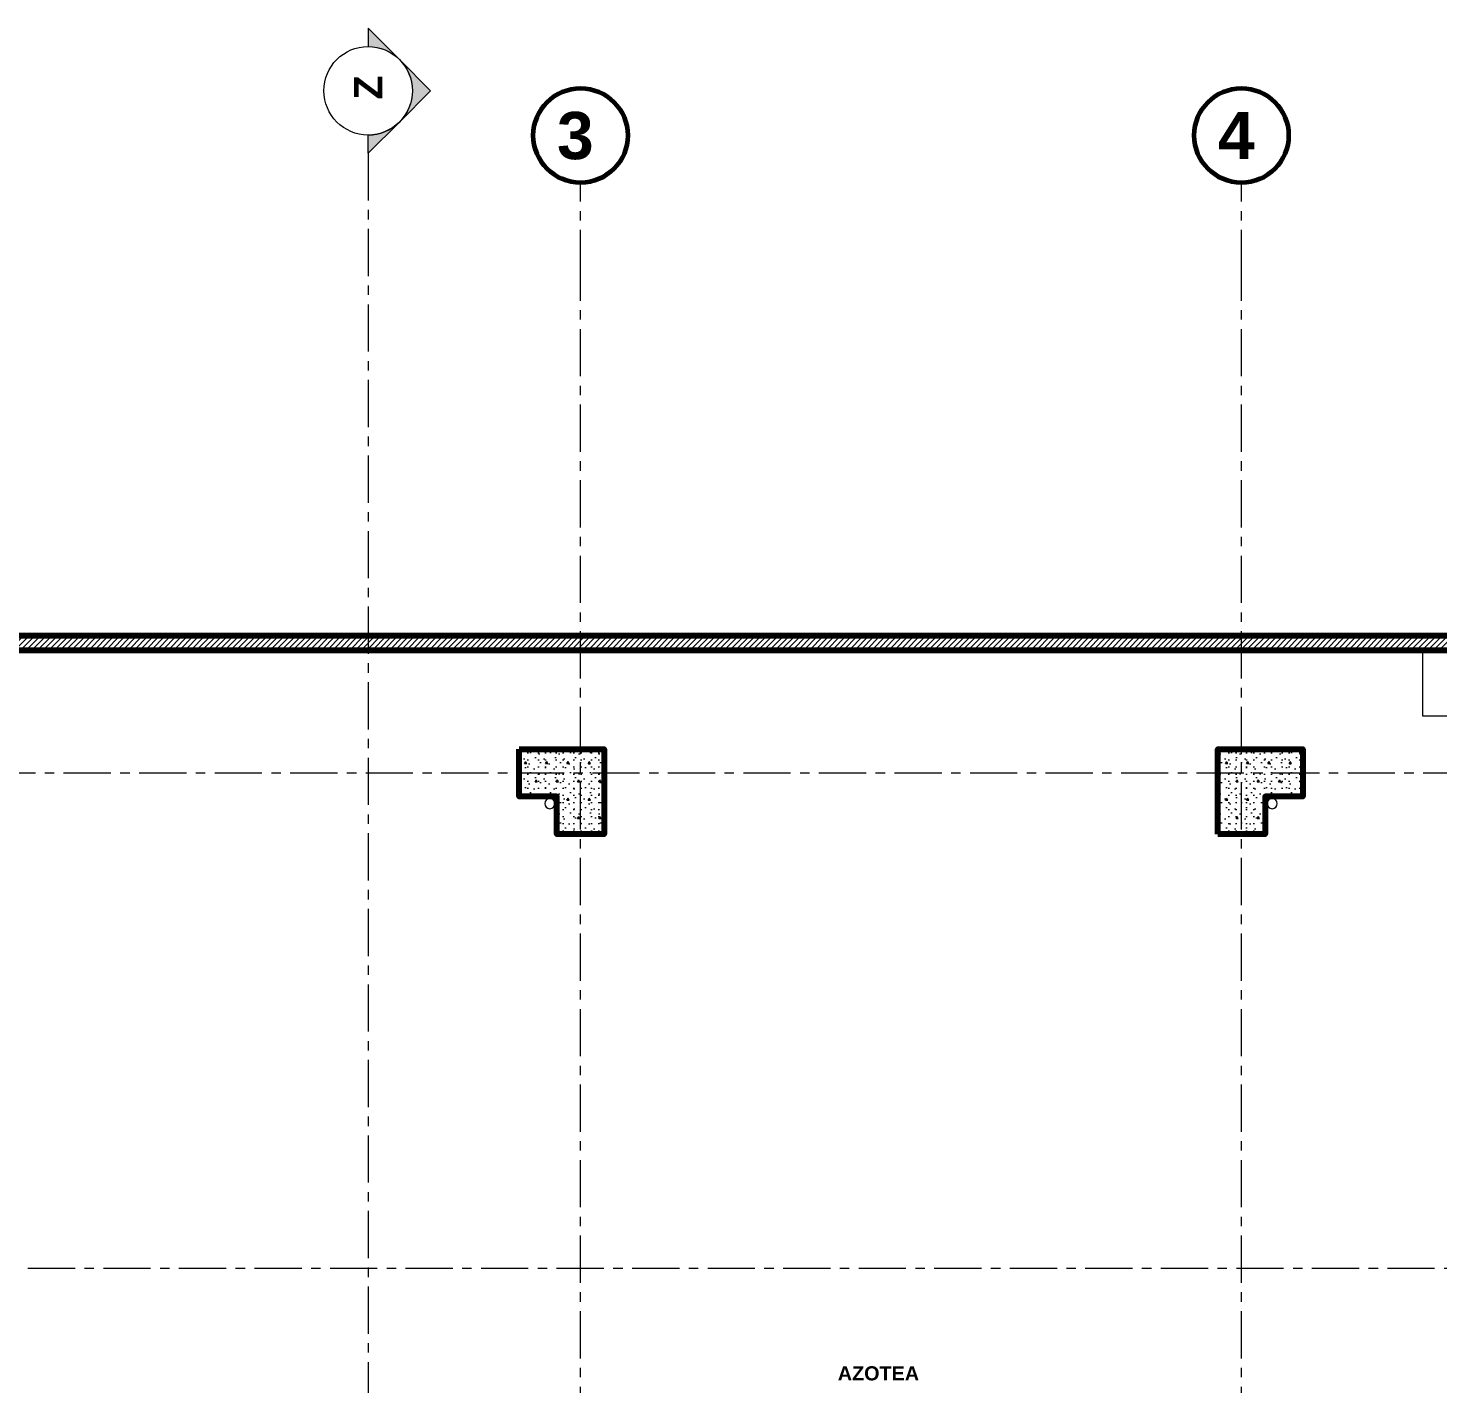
# Model space of a CAD drawing. Header units: inches. Extents: x -19 to 5698, y -728 to 92.
# Drawn here: x 479.97 to 494.9, y 33.18 to 47.54 of the extents above; entities that cross this region are included whole.
import ezdxf

# ---------------------------------------------------------------- set-up
doc = ezdxf.new("R2010")
doc.units = ezdxf.units.IN
doc.header["$MEASUREMENT"] = 0
doc.set_wipeout_variables(frame=1)
doc.linetypes.add('Punto & Raya', pattern=[0.65, 0.5, -0.075, 0, -0.075])
doc.linetypes.add('Wipeout_Contour', pattern=[1, 0, -1])
for name, color, linetype in [('02 _ ARQ _ ALB _ Ejes Generales', 251, 'Continuous'), ('02 _ ARQ _ ZON _ Espacio.3D', 7, 'Continuous'), ('08 _ STR _ EXT _ 06 Columnas', 7, 'Continuous'), ('08 _ STR _ EXT _ 07 Losa Aligerada', 7, 'Continuous'), ('Estructura - 04 MURO', 7, 'Continuous'), ('Marcador - Secciones', 7, 'Continuous'), ('MEP - HVAC', 7, 'Continuous')]:
    doc.layers.add(name, color=color, linetype=linetype)
doc.styles.add('Estilo_Generado_1', font='swisseb.ttf')
pattern_1 = [(0, (462.5001, 3e-08), (0, 0.3897114), [0.024375, -0.200625]), (0, (462.6126, 0.19486), (0, 0.3897114), [0.024375, -0.200625]), (60, (462.5001, 3e-08), (-0.3375, 0.1948557), [0.024375, -0.200625]), (60, (462.7251, 3e-08), (-0.3375, 0.1948557), [0.024375, -0.200625]), (120, (462.52447, 3e-08), (0.3375, 0.1948557), [0.024375, -0.200625]), (120, (462.74947, 3e-08), (0.3375, 0.1948557), [0.024375, -0.200625]), (0, (462.50009, 0.0375), (0, 0.075), [0, -0.075, 0, -0.1125]), (45, (462.53759, 0.0375), (-0.05303301, 0.05303301), [0, -0.05625, 0, -0.09375])]

msp = doc.modelspace()

# ---------------------------------------------------------------- hatches: boundary and pattern name
at = {"layer": '08 _ STR _ EXT _ 06 Columnas', "linetype": 'Continuous', "lineweight": 9}
h = msp.add_hatch(dxfattribs=at)
h.set_pattern_fill('HORMIGÓN_EN_MASA_0002', style=0, pattern_type=2)
h.set_pattern_definition(pattern_1)
h.paths.add_polyline_path([(485.1701, 39.9), (485.1701, 39.4), (485.5701, 39.4), (485.5701, 39), (486.0701, 39), (486.0701, 39.9)])
h = msp.add_hatch(dxfattribs=at)
h.set_pattern_fill('HORMIGÓN_EN_MASA_0002', style=0, pattern_type=2)
h.set_pattern_definition(pattern_1)
h.paths.add_polyline_path([(492.5701, 39), (493.0701, 39), (493.0701, 39.4), (493.4701, 39.4), (493.4701, 39.9), (492.5701, 39.9)])
at = {"layer": 'Marcador - Secciones', "linetype": 'Continuous', "lineweight": 13}
for points in [[(483.5701, 47.5361), (483.5701, 47.342, -0.1989124), (483.9013, 47.2048)], [(483.9013, 47.2048, -0.4142136), (483.9013, 46.5423), (484.2326, 46.8736)], [(483.5701, 46.2111), (483.9013, 46.5423, -0.1989124), (483.5701, 46.4051)]]:
    msp.add_hatch(color=7, dxfattribs=at).paths.add_polyline_path(points)

# ---------------------------------------------------------------- linework, layer by layer
at = {"layer": '02 _ ARQ _ ALB _ Ejes Generales', "color": 251, "linetype": 'Punto & Raya', "lineweight": 13, "true_color": 0x636466}
for p, q in [((485.8201, 44.9), (485.8201, 45.9)), ((492.8201, 44.9), (492.8201, 45.9)), ((492.8201, 44.9), (492.8201, 44.9)), ((468.3455, 39.65), (517.0701, 39.65))]:
    msp.add_line(p, q, dxfattribs=at)
at = {"layer": '02 _ ARQ _ ALB _ Ejes Generales', "color": 7, "linetype": 'Continuous', "lineweight": 60}
for centre in [(485.8201, 46.4), (492.8201, 46.4)]:
    msp.add_circle(centre, 0.5, dxfattribs=at)
at = {"layer": '02 _ ARQ _ ZON _ Espacio.3D', "color": 254, "linetype": 'Continuous', "lineweight": 0, "flags": 128}
msp.add_lwpolyline([(515.2701, 40.25), (494.7415, 40.25), (494.7415, 40.95), (470.5201, 40.95), (470.5201, 6.15), (485.8904, 6.15), (485.8904, 7.2957), (486.6987, 7.2957), (486.6987, 6.85), (515.2701, 6.85)], dxfattribs=at)
at = {"layer": '08 _ STR _ EXT _ 06 Columnas', "color": 7, "linetype": 'Continuous', "lineweight": 80, "flags": 128}
for points in [[(485.1701, 39.9), (486.0701, 39.9), (486.0701, 39), (485.5701, 39), (485.5701, 39.4), (485.1701, 39.4)], [(492.5701, 39), (492.5701, 39.9), (493.4701, 39.9), (493.4701, 39.4), (493.0701, 39.4), (493.0701, 39)]]:
    msp.add_lwpolyline(points, close=True, dxfattribs=at)
at = {"layer": '08 _ STR _ EXT _ 07 Losa Aligerada', "color": 7, "linetype": 'Continuous', "lineweight": 18, "flags": 128}
msp.add_lwpolyline([(496.03, 41.1), (470.3701, 41.1), (470.3701, 6.0005), (487.2752, 6.0005), (486.4669, 6.1505), (485.8904, 6.1505), (485.8904, 6.85), (486.4669, 6.85), (487.2752, 6.7), (515.4201, 6.7)], dxfattribs=at)
at = {"layer": 'Marcador - Secciones', "color": 251, "linetype": 'Punto & Raya', "lineweight": 13, "true_color": 0x636466}
msp.add_line((467.1667, 34.4067), (518.4403, 34.4067), dxfattribs=at)
at = {"layer": 'Marcador - Secciones', "color": 7, "linetype": 'Continuous', "lineweight": 13, "flags": 128}
for points in [[(483.5701, 47.5361), (483.5701, 47.342, -0.1989124), (483.9013, 47.2048)], [(483.9013, 47.2048, -0.4142136), (483.9013, 46.5423), (484.2326, 46.8736)], [(483.5701, 46.2111), (483.5701, 46.4051, 0.1989124), (483.9013, 46.5423)]]:
    msp.add_lwpolyline(points, format="xyb", close=True, dxfattribs=at)
at = {"layer": 'Marcador - Secciones', "color": 7, "linetype": 'Continuous', "lineweight": 13}
msp.add_circle((483.5701, 46.8736), 0.4685, dxfattribs=at)
at = {"layer": 'MEP - HVAC', "color": 7, "linetype": 'Continuous', "lineweight": 13, "flags": 128}
for points in [[(485.4951, 39.379, 1), (485.4951, 39.271, 1)], [(493.1451, 39.271, 1), (493.1451, 39.379, 1)]]:
    msp.add_lwpolyline(points, format="xyb", close=True, dxfattribs=at)

# ---------------------------------------------------------------- texts
at = {"layer": '02 _ ARQ _ ALB _ Ejes Generales', "color": 7, "lineweight": 30, "char_height": 0.5, "attachment_point": 1, "style": 'Estilo_Generado_1'}
for s, insert in [('\\A1;{\\pql;\\pt0;\\fSwis721 Ex BT|b1|i0|c0|p34;3}', (485.5709, 46.65)), ('\\A1;{\\pql;\\pt0;\\fSwis721 Ex BT|b1|i0|c0|p34;4}', (492.5709, 46.65))]:
    msp.add_mtext(s, dxfattribs=dict(at, insert=insert))
at = {"layer": '02 _ ARQ _ ZON _ Espacio.3D', "color": 251, "lineweight": 25, "insert": (488.9754, 33.3672), "char_height": 0.15, "attachment_point": 2, "style": 'Estilo_Generado_1'}
msp.add_mtext('\\A1;{\\pqc;\\pt0;\\fSwis721 Ex BT|b1|i0|c0|p34;AZOTEA}', dxfattribs=at)
at = {"layer": 'Marcador - Secciones', "color": 5, "lineweight": 25, "insert": (483.7201, 47.0354), "char_height": 0.3, "attachment_point": 9, "rotation": 90, "style": 'Estilo_Generado_1'}
msp.add_mtext('\\A1;{\\pqr;\\pt0;\\fSwis721 Ex BT|b1|i0|c0|p34;Z}', dxfattribs=at)

# ---------------------------------------------------------------- next in the draw order: wipeouts: each hides what was drawn before it
at = {"color": 254, "linetype": 'Wipeout_Contour', "lineweight": 0, "ltscale": 16163.496839}
msp.add_wipeout([(470.5201, 40.95), (495.2217, 40.95), (495.2217, 41.1), (470.5201, 41.1)], dxfattribs=at).dxf.layer = 'Estructura - 04 MURO'

# ---------------------------------------------------------------- next in the draw order: hatches: boundary and pattern name
at = {"layer": 'Estructura - 04 MURO', "linetype": 'Continuous', "lineweight": 5}
h = msp.add_hatch(dxfattribs=at)
h.set_pattern_fill('LADRILLO_COMÚN_0002', color=250, style=0, pattern_type=2)
h.set_pattern_definition([(45, (462.50009, 3e-08), (-0.030052038, 0.030052038), [])])
h.paths.add_polyline_path([(470.5201, 40.95), (495.2217, 40.95), (495.2217, 41.1), (470.5201, 41.1)])

# ---------------------------------------------------------------- next in the draw order: linework, layer by layer
at = {"layer": '02 _ ARQ _ ALB _ Ejes Generales', "color": 251, "linetype": 'Punto & Raya', "lineweight": 13, "true_color": 0x636466}
for p, q in [((485.8201, 3.05), (485.8201, 44.9)), ((492.8201, 3.05), (492.8201, 44.9))]:
    msp.add_line(p, q, dxfattribs=at)
at = {"layer": 'Estructura - 04 MURO', "color": 7, "linetype": 'Continuous', "lineweight": 80, "flags": 128}
for points in [[(495.2217, 41.1), (470.3701, 41.1)], [(470.5201, 40.95), (495.2217, 40.95)]]:
    msp.add_lwpolyline(points, dxfattribs=at)
at = {"layer": 'Marcador - Secciones', "color": 251, "linetype": 'Punto & Raya', "lineweight": 13, "true_color": 0x636466}
msp.add_line((483.5701, 46.2111), (483.5701, 0.8878), dxfattribs=at)

doc.saveas('drawing.dxf')
